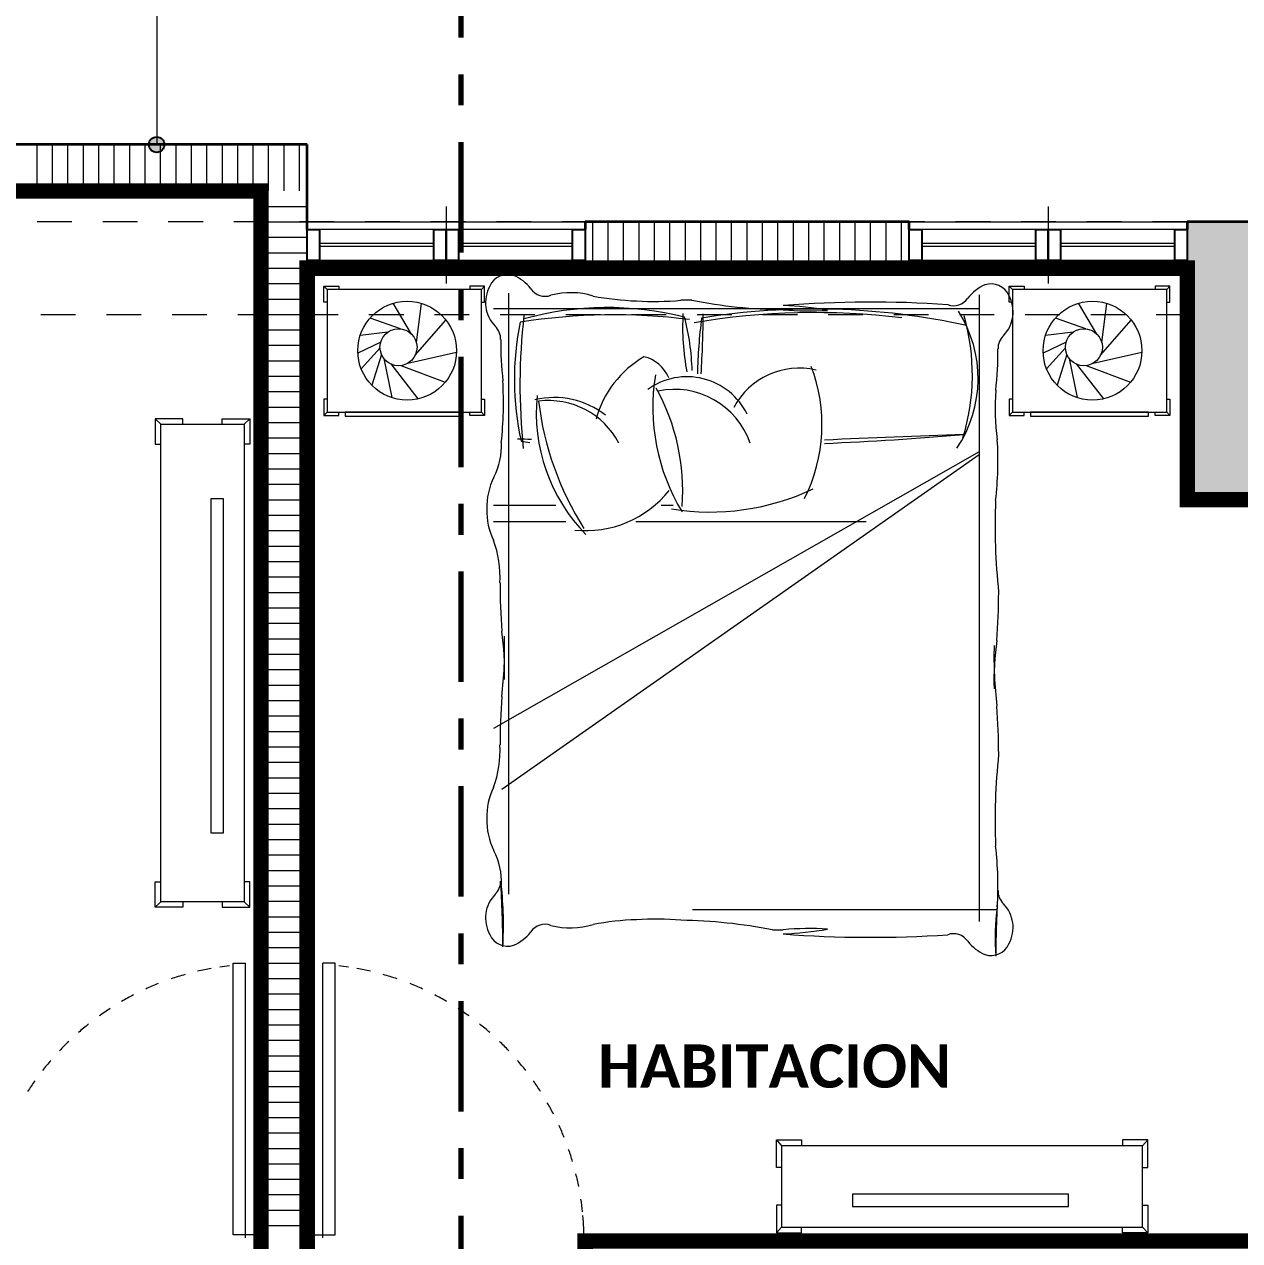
# Model space of a CAD drawing. Header units: metres. Extents: x -144 to 1000, y -717 to 29.
# Drawn here: x 562.195 to 566.131, y -551.669 to -547.731 of the extents above; entities that cross this region are included whole.
import ezdxf

# ---------------------------------------------------------------- set-up
doc = ezdxf.new("R2010")
doc.units = ezdxf.units.M
doc.linetypes.add('basculante modificado', pattern=[0.18, 0.1125, -0.0675])
doc.linetypes.add('Dash Dot 3_16_', pattern=[0.595313, 0.357187, -0.119063, 0, -0.119063])
doc.layers.get('0').update_dxf_attribs({"color": 1})
doc.layers.add('00-MEDICION', color=30, linetype='Continuous')
for name, color, linetype, lineweight in [('A-ANNO-DIMS', 1, 'Continuous', 9), ('A-DETL', 1, 'Continuous', 9), ('A-DETL-GENF', 1, 'Continuous', 9), ('A-DOOR', 1, 'Continuous', 9), ('A-GLAZ', 1, 'Continuous', 9), ('A-WALL', 4, 'Continuous', 9), ('G-ANNO-SYMB', 1, 'Continuous', 9), ('G-ANNO-TEXT', 2, 'Continuous', 9), ('I-FURN', 2, 'Continuous', 9), ('S-COLS', 7, 'Continuous', 9)]:
    doc.layers.add(name, color=color, linetype=linetype, lineweight=lineweight)
doc.layers.add('A-WALL-PATT', color=7, linetype='Continuous', lineweight=35, true_color=0x9c9c9c)
doc.styles.add('Calibri_B', font='calibrib.ttf', dxfattribs={"height": 0.165})

# ---------------------------------------------------------------- blocks, each defined once
blk = doc.blocks.new('O')
at = {"layer": 'S-COLS', "true_color": 0x5c5c5c}
h = blk.add_hatch(color=251, dxfattribs=at)
h.paths.add_polyline_path([(553.0027, -505.1188), (553.5027, -505.1188), (553.5027, -504.2188), (553.0027, -504.2188), (553.0027, -504.9427)])
h.paths.add_polyline_path([(570.8025, -505.1188), (571.3025, -505.1188), (571.3025, -504.2188), (570.8025, -504.2188), (570.8025, -504.9427)])
h.paths.add_polyline_path([(561.2027, -505.1187), (561.2027, -504.2187), (560.7027, -504.2187), (560.7027, -505.1187)])
h.paths.add_polyline_path([(557.3242, -497.4187), (558.9027, -497.4187), (558.9024, -496.9188), (557.2025, -496.9188), (557.2025, -494.7688), (558.9028, -494.7688), (558.9024, -494.2688), (556.9025, -494.2688), (556.9025, -497.4187), (557.0866, -497.4187)])
h.paths.add_polyline_path([(567.1118, -497.4187), (567.5028, -497.4187), (567.5028, -494.2687), (567.0028, -494.2687), (567.0028, -497.4187)])
h.paths.add_polyline_path([(570.9028, -497.4187), (571.3028, -497.4187), (571.3028, -496.7188), (570.9028, -496.7188), (570.9028, -497.3138)])
h.paths.add_polyline_path([(560.7027, -497.4187), (561.2027, -497.4187), (561.2027, -496.5187), (560.7027, -496.5187), (560.7027, -497.3138)])
h.paths.add_polyline_path([(553.5027, -497.4187), (553.5027, -496.7188), (553.0027, -496.7188), (553.0027, -497.4187), (553.2754, -497.4187)])
h.paths.add_polyline_path([(560.7028, -495.1688), (561.2028, -495.1688), (561.2028, -494.2688), (560.7028, -494.2688), (560.7028, -494.2981)])
h.paths.add_polyline_path([(553.5025, -494.9688), (553.5025, -494.2677), (553.0025, -494.2688), (553.0025, -494.9688), (553.2775, -494.9688)])
h.paths.add_polyline_path([(571.0784, -494.9688), (571.3028, -494.9688), (571.3028, -494.2677), (570.9028, -494.2677), (570.9028, -494.9688), (570.9839, -494.9688)])
h.paths.add_polyline_path([(560.7777, -486.2688), (561.2027, -486.2688), (561.2027, -485.3688), (560.7027, -485.3688), (560.7027, -486.2688)])
h.paths.add_polyline_path([(571.3027, -486.2688), (571.3027, -485.3688), (570.8027, -485.3688), (570.8027, -486.2688), (571.2277, -486.2688)])
h.paths.add_polyline_path([(553.2027, -485.6688), (554.1027, -485.6688), (554.1027, -485.1688), (553.2027, -485.1688), (553.2027, -485.5388)])
at = {"layer": 'A-DETL', "color": 7, "linetype": 'basculante modificado'}
for p, q in [((570.8027, -485.3688), (561.2027, -485.3688)), ((563.9026, -485.6688), (570.8027, -485.6688))]:
    blk.add_line(p, q, dxfattribs=at)
at = {"layer": 'A-DETL-GENF', "lineweight": 25}
for p, q in [((567.9523, -485.394), (567.9923, -485.394)), ((567.9523, -485.494), (567.9523, -485.394)), ((567.9923, -485.394), (567.9923, -485.494)), ((568.3623, -485.394), (568.4023, -485.394)), ((568.3623, -485.494), (568.3623, -485.394)), ((568.4023, -485.394), (568.4023, -485.494)), ((568.4023, -485.394), (568.4423, -485.394)), ((568.4023, -485.494), (568.4023, -485.394)), ((568.4423, -485.394), (568.4423, -485.494)), ((568.8123, -485.394), (568.8523, -485.394)), ((568.8123, -485.494), (568.8123, -485.394)), ((568.8523, -485.394), (568.8523, -485.494)), ((569.9027, -485.394), (569.9427, -485.394)), ((569.9027, -485.494), (569.9027, -485.394)), ((569.9427, -485.394), (569.9427, -485.494)), ((570.3127, -485.394), (570.3527, -485.394)), ((570.3127, -485.494), (570.3127, -485.394)), ((570.3527, -485.394), (570.3527, -485.494)), ((570.3527, -485.394), (570.3927, -485.394)), ((570.3527, -485.494), (570.3527, -485.394)), ((570.3927, -485.394), (570.3927, -485.494)), ((570.7627, -485.394), (570.8027, -485.394)), ((570.7627, -485.494), (570.7627, -485.394)), ((570.8027, -485.394), (570.8027, -485.494)), ((567.9923, -485.494), (567.9523, -485.494)), ((568.4023, -485.494), (568.3623, -485.494)), ((568.4423, -485.494), (568.4023, -485.494)), ((568.8523, -485.494), (568.8123, -485.494)), ((569.9427, -485.494), (569.9027, -485.494)), ((570.3527, -485.494), (570.3127, -485.494)), ((570.3927, -485.494), (570.3527, -485.494)), ((570.8027, -485.494), (570.7627, -485.494))]:
    blk.add_line(p, q, dxfattribs=at)
at = {"layer": 'A-DETL-GENF'}
for p, q in [((568.3623, -485.394), (567.9923, -485.394)), ((568.8123, -485.394), (568.4423, -485.394)), ((570.3127, -485.394), (569.9427, -485.394)), ((570.7627, -485.394), (570.3927, -485.394)), ((568.3623, -485.439), (567.9923, -485.439)), ((568.8123, -485.439), (568.4423, -485.439)), ((570.3127, -485.439), (569.9427, -485.439)), ((570.7627, -485.439), (570.3927, -485.439)), ((568.3623, -485.449), (567.9923, -485.449)), ((568.8123, -485.449), (568.4423, -485.449)), ((570.3127, -485.449), (569.9427, -485.449)), ((570.7627, -485.449), (570.3927, -485.449)), ((568.3623, -485.494), (567.9923, -485.494)), ((568.8123, -485.494), (568.4423, -485.494)), ((570.3127, -485.494), (569.9427, -485.494)), ((570.7627, -485.494), (570.3927, -485.494))]:
    blk.add_line(p, q, dxfattribs=at)
at = {"layer": 'A-DOOR', "lineweight": 15}
for p, q in [((567.7127, -487.7688), (567.7527, -487.7688)), ((567.7127, -488.6488), (567.7127, -487.7688)), ((567.7527, -488.6588), (567.7527, -487.7688)), ((568.043, -487.7688), (568.003, -487.7688)), ((568.003, -488.6588), (568.003, -487.7688)), ((568.043, -488.6488), (568.043, -487.7688)), ((567.7877, -488.6488), (567.7127, -488.6488)), ((567.7877, -488.6588), (567.7877, -488.6488)), ((567.8027, -488.6588), (567.7877, -488.6588)), ((567.953, -488.6588), (567.968, -488.6588)), ((567.968, -488.6488), (568.043, -488.6488)), ((567.968, -488.6588), (567.968, -488.6488))]:
    blk.add_line(p, q, dxfattribs=at)
at = {"layer": 'A-DOOR'}
for centre, start, end in [((567.8012, -488.6667), 100.2582, 103.1511), ((567.8012, -488.6667), 100.2582, 103.1511), ((567.8012, -488.6667), 96.4594, 98.45), ((567.9545, -488.6667), 81.55, 83.5406), ((567.9545, -488.6667), 76.8489, 79.7418), ((567.9545, -488.6667), 76.8489, 79.7418), ((567.8012, -488.6667), 111.7283, 114.5549), ((567.8012, -488.6667), 105.8316, 108.8857), ((567.9545, -488.6667), 71.1143, 74.1684), ((567.9545, -488.6667), 65.4451, 68.2717), ((567.8012, -488.6667), 117.366, 120.1622), ((567.9545, -488.6667), 59.8378, 62.634), ((567.8012, -488.6667), 122.9441, 125.7122), ((567.9545, -488.6667), 54.2878, 57.0559), ((567.8012, -488.6667), 128.4672, 131.2097), ((567.9545, -488.6667), 48.7903, 51.5328), ((567.8012, -488.6667), 133.9406, 136.6605), ((567.9545, -488.6667), 43.3395, 46.0594), ((567.8012, -488.6667), 139.3702, 142.0705), ((567.9545, -488.6667), 37.9295, 40.6298), ((567.8012, -488.6667), 144.7622, 147.4462), ((567.9545, -488.6667), 32.5538, 35.2378), ((567.9545, -488.6667), 27.2056, 29.8767), ((567.9545, -488.6667), 21.8777, 24.5395), ((567.9545, -488.6667), 16.5629, 19.2191), ((567.9545, -488.6667), 11.2538, 13.9081), ((567.9545, -488.6667), 5.9429, 8.5991), ((567.9545, -488.6667), 0, 5.1398)]:
    blk.add_arc(centre, 0.8947, start, end, dxfattribs=at)
at = {"layer": 'A-GLAZ'}
for p, q in [((568.4023, -485.319), (568.4023, -485.569)), ((570.3527, -485.319), (570.3527, -485.569)), ((567.9523, -485.494), (567.9523, -485.394)), ((568.4023, -485.394), (567.9523, -485.394)), ((568.4023, -485.494), (568.4023, -485.394)), ((568.4023, -485.494), (568.4023, -485.394)), ((568.8523, -485.394), (568.4023, -485.394)), ((568.8523, -485.494), (568.8523, -485.394)), ((569.9027, -485.494), (569.9027, -485.394)), ((570.3527, -485.394), (569.9027, -485.394)), ((570.3527, -485.494), (570.3527, -485.394)), ((570.3527, -485.494), (570.3527, -485.394)), ((570.8027, -485.394), (570.3527, -485.394)), ((570.8027, -485.494), (570.8027, -485.394)), ((567.9523, -485.494), (568.4023, -485.494)), ((568.4023, -485.494), (568.8523, -485.494)), ((569.9027, -485.494), (570.3527, -485.494)), ((570.3527, -485.494), (570.8027, -485.494))]:
    blk.add_line(p, q, dxfattribs=at)
at = {"layer": 'A-WALL', "lineweight": 35}
for p, q in [((567.9527, -485.119), (566.8027, -485.119)), ((567.9527, -485.369), (567.9527, -485.119)), ((566.8027, -485.269), (567.8027, -485.269)), ((567.8027, -485.269), (567.8027, -488.8188)), ((567.9523, -485.394), (567.9523, -485.369)), ((567.9523, -485.369), (567.9527, -485.369)), ((569.9027, -485.369), (568.8523, -485.369)), ((568.8523, -485.369), (568.8523, -485.394)), ((569.9027, -485.394), (569.9027, -485.369)), ((567.9523, -485.519), (567.9523, -485.494)), ((568.8523, -485.494), (568.8523, -485.519)), ((569.9027, -485.519), (569.9027, -485.494)), ((567.9527, -485.519), (567.9523, -485.519)), ((567.9527, -488.6688), (567.9527, -485.519)), ((568.8523, -485.519), (569.9027, -485.519))]:
    blk.add_line(p, q, dxfattribs=at)
at = {"layer": 'A-WALL'}
for p, q in [((567.9527, -485.369), (568.8523, -485.369)), ((569.9027, -485.369), (570.8027, -485.369)), ((568.8523, -485.519), (567.9527, -485.519)), ((570.8027, -485.519), (569.9027, -485.519))]:
    blk.add_line(p, q, dxfattribs=at)
at = {"layer": 'A-WALL-PATT', "color": 8, "lineweight": 5, "true_color": 0x727272}
for p, q in [((567.0777, -485.269), (567.0777, -485.119)), ((567.1277, -485.269), (567.1277, -485.119)), ((567.1777, -485.269), (567.1777, -485.119)), ((567.2277, -485.269), (567.2277, -485.119)), ((567.2777, -485.269), (567.2777, -485.119)), ((567.3277, -485.269), (567.3277, -485.119)), ((567.3777, -485.269), (567.3777, -485.119)), ((567.4277, -485.269), (567.4277, -485.119)), ((567.4777, -485.269), (567.4777, -485.119)), ((567.5277, -485.269), (567.5277, -485.119)), ((567.5777, -485.269), (567.5777, -485.119)), ((567.6277, -485.269), (567.6277, -485.119)), ((567.6777, -485.269), (567.6777, -485.119)), ((567.7277, -485.269), (567.7277, -485.119)), ((567.7777, -485.269), (567.7777, -485.119)), ((567.8277, -485.269), (567.8277, -485.119)), ((567.8777, -485.269), (567.8777, -485.119)), ((567.9277, -485.269), (567.9277, -485.119)), ((567.8027, -485.3188), (567.9523, -485.3188)), ((567.8027, -485.3688), (567.9523, -485.3688)), ((568.8773, -485.519), (568.8773, -485.369)), ((568.9273, -485.519), (568.9273, -485.369)), ((568.9773, -485.519), (568.9773, -485.369)), ((569.0273, -485.519), (569.0273, -485.369)), ((569.0773, -485.519), (569.0773, -485.369)), ((569.1273, -485.519), (569.1273, -485.369)), ((569.1773, -485.519), (569.1773, -485.369)), ((569.2273, -485.519), (569.2273, -485.369)), ((569.2773, -485.519), (569.2773, -485.369)), ((569.3273, -485.519), (569.3273, -485.369)), ((569.3773, -485.519), (569.3773, -485.369)), ((569.4273, -485.519), (569.4273, -485.369)), ((569.4773, -485.519), (569.4773, -485.369)), ((569.5273, -485.519), (569.5273, -485.369)), ((569.5773, -485.519), (569.5773, -485.369)), ((569.6273, -485.519), (569.6273, -485.369)), ((569.6773, -485.519), (569.6773, -485.369)), ((569.7273, -485.519), (569.7273, -485.369)), ((569.7773, -485.519), (569.7773, -485.369)), ((569.8273, -485.519), (569.8273, -485.369)), ((569.8773, -485.519), (569.8773, -485.369)), ((567.8027, -485.4188), (567.9523, -485.4188)), ((567.8027, -485.4688), (567.9523, -485.4688)), ((567.8027, -485.5188), (567.9523, -485.5188)), ((567.8027, -485.5688), (567.9523, -485.5688)), ((567.8027, -485.6188), (567.9523, -485.6188)), ((567.8027, -485.6688), (567.9524, -485.6688)), ((567.8027, -485.7188), (567.9524, -485.7188)), ((567.8027, -485.7688), (567.9524, -485.7688)), ((567.8027, -485.8188), (567.9524, -485.8188)), ((567.8027, -485.8688), (567.9524, -485.8688)), ((567.8027, -485.9188), (567.9524, -485.9188)), ((567.8027, -485.9688), (567.9524, -485.9688)), ((567.8027, -486.0188), (567.9524, -486.0188)), ((567.8027, -486.0688), (567.9524, -486.0688)), ((567.8027, -486.1188), (567.9524, -486.1188)), ((567.8027, -486.1688), (567.9524, -486.1688)), ((567.8027, -486.2188), (567.9524, -486.2188)), ((567.8027, -486.2688), (567.9524, -486.2688)), ((567.8027, -486.3188), (567.9524, -486.3188)), ((567.8027, -486.3688), (567.9524, -486.3688)), ((567.8027, -486.4188), (567.9525, -486.4188)), ((567.8027, -486.4688), (567.9525, -486.4688)), ((567.8027, -486.5188), (567.9525, -486.5188)), ((567.8027, -486.5688), (567.9525, -486.5688)), ((567.8027, -486.6188), (567.9525, -486.6188)), ((567.8027, -486.6688), (567.9525, -486.6688)), ((567.8027, -486.7188), (567.9525, -486.7188)), ((567.8027, -486.7688), (567.9525, -486.7688)), ((567.8027, -486.8188), (567.9525, -486.8188)), ((567.8027, -486.8688), (567.9525, -486.8688)), ((567.8027, -486.9188), (567.9525, -486.9188)), ((567.8027, -486.9688), (567.9525, -486.9688)), ((567.8027, -487.0188), (567.9525, -487.0188)), ((567.8027, -487.0688), (567.9525, -487.0688)), ((567.8027, -487.1188), (567.9525, -487.1188)), ((567.8027, -487.1688), (567.9525, -487.1688)), ((567.8027, -487.2188), (567.9526, -487.2188)), ((567.8027, -487.2688), (567.9526, -487.2688)), ((567.8027, -487.3188), (567.9526, -487.3188)), ((567.8027, -487.3688), (567.9526, -487.3688)), ((567.8027, -487.4188), (567.9526, -487.4188)), ((567.8027, -487.4688), (567.9526, -487.4688)), ((567.8027, -487.5188), (567.9526, -487.5188)), ((567.8027, -487.5688), (567.9526, -487.5688)), ((567.8027, -487.6188), (567.9526, -487.6188)), ((567.8027, -487.6688), (567.9526, -487.6688)), ((567.8027, -487.7188), (567.9526, -487.7188)), ((567.8027, -487.7688), (567.9526, -487.7688)), ((567.8027, -487.8188), (567.9526, -487.8188)), ((567.8027, -487.8688), (567.9526, -487.8688)), ((567.8027, -487.9188), (567.9526, -487.9188)), ((567.8027, -487.9688), (567.9527, -487.9688)), ((567.8027, -488.0188), (567.9527, -488.0188)), ((567.8027, -488.0688), (567.9527, -488.0688)), ((567.8027, -488.1188), (567.9527, -488.1188)), ((567.8027, -488.1688), (567.9527, -488.1688)), ((567.8027, -488.2188), (567.9527, -488.2188)), ((567.8027, -488.2688), (567.9527, -488.2688)), ((567.8027, -488.3188), (567.9527, -488.3188)), ((567.8027, -488.3688), (567.9527, -488.3688)), ((567.8027, -488.4188), (567.9527, -488.4188)), ((567.8027, -488.4688), (567.9527, -488.4688)), ((567.8027, -488.5188), (567.9527, -488.5188)), ((567.8027, -488.5688), (567.9527, -488.5688)), ((567.8027, -488.6188), (567.9527, -488.6188))]:
    blk.add_line(p, q, dxfattribs=at)
at = {"layer": 'G-ANNO-SYMB', "linetype": 'Dash Dot 3_16_', "lineweight": 70}
blk.add_line((568.4505, -480.9387), (568.4505, -490.8093), dxfattribs=at)
at = {"layer": 'I-FURN'}
for p, q in [((568.0068, -485.5769), (568.0168, -485.5878)), ((568.0068, -485.5769), (568.0545, -485.5769)), ((568.0068, -485.6293), (568.0068, -485.5769)), ((568.0168, -485.5878), (568.0168, -485.985)), ((568.5168, -485.5878), (568.0168, -485.5878)), ((568.0545, -485.5769), (568.0545, -485.5878)), ((568.4791, -485.5769), (568.4791, -485.5878)), ((568.5267, -485.5769), (568.4791, -485.5769)), ((568.5267, -485.5769), (568.5168, -485.5878)), ((568.5168, -485.985), (568.5168, -485.5878)), ((568.5267, -485.6293), (568.5267, -485.5769)), ((570.2266, -485.5769), (570.2365, -485.5878)), ((570.2266, -485.5769), (570.2742, -485.5769)), ((570.2266, -485.6293), (570.2266, -485.5769)), ((570.2365, -485.5878), (570.2365, -485.985)), ((570.7365, -485.5878), (570.2365, -485.5878)), ((570.2742, -485.5769), (570.2742, -485.5878)), ((570.6988, -485.5769), (570.6988, -485.5878)), ((570.7464, -485.5769), (570.6988, -485.5769)), ((570.7464, -485.5769), (570.7365, -485.5878)), ((570.7365, -485.985), (570.7365, -485.5878)), ((570.7464, -485.6293), (570.7464, -485.5769)), ((568.0168, -485.6293), (568.0068, -485.6293)), ((568.2904, -485.7322), (568.2314, -485.6327)), ((568.3064, -485.7598), (568.3232, -485.6332)), ((568.5168, -485.6293), (568.5267, -485.6293)), ((568.6043, -485.5999), (568.6043, -487.5459)), ((570.1293, -485.6049), (570.1293, -487.6347)), ((570.2365, -485.6293), (570.2266, -485.6293)), ((570.5101, -485.7322), (570.4511, -485.6327)), ((570.5261, -485.7598), (570.5429, -485.6332)), ((570.7365, -485.6293), (570.7464, -485.6293)), ((569.2004, -485.6511), (568.5555, -485.6511)), ((570.1293, -485.6511), (568.6845, -485.6511)), ((568.255, -485.7154), (568.1561, -485.6807)), ((568.3026, -485.8007), (568.4019, -485.6871)), ((570.4748, -485.7154), (570.3758, -485.6807)), ((570.5223, -485.8007), (570.6216, -485.6871)), ((568.2136, -485.7261), (568.1242, -485.7366)), ((570.4334, -485.7261), (570.3439, -485.7366)), ((568.1907, -485.7582), (568.1165, -485.7937)), ((568.1884, -485.7772), (568.1272, -485.8449)), ((568.2787, -485.8268), (568.4364, -485.7913)), ((570.4105, -485.7582), (570.3362, -485.7937)), ((570.4081, -485.7772), (570.3469, -485.8449)), ((570.4984, -485.8268), (570.6561, -485.7913)), ((568.1931, -485.7984), (568.1619, -485.8981)), ((568.2009, -485.8118), (568.2263, -485.9382)), ((568.2237, -485.8286), (568.3114, -485.9424)), ((570.4128, -485.7984), (570.3817, -485.8981)), ((570.4206, -485.8118), (570.446, -485.9382)), ((570.4434, -485.8286), (570.5311, -485.9424)), ((568.2557, -485.8346), (568.3996, -485.8883)), ((570.4755, -485.8346), (570.6193, -485.8883)), ((568.0068, -485.9435), (568.0068, -485.9959)), ((568.0168, -485.9435), (568.0068, -485.9435)), ((568.5168, -485.9435), (568.5267, -485.9435)), ((568.5267, -485.9435), (568.5267, -485.9959)), ((570.2266, -485.9435), (570.2266, -485.9959)), ((570.2365, -485.9435), (570.2266, -485.9435)), ((570.7365, -485.9435), (570.7464, -485.9435)), ((570.7464, -485.9435), (570.7464, -485.9959)), ((568.0068, -485.9959), (568.0168, -485.985)), ((568.0168, -485.985), (568.5168, -485.985)), ((568.0545, -485.9959), (568.0545, -485.985)), ((568.4579, -485.985), (568.0757, -485.985)), ((568.0757, -485.985), (568.0757, -485.9977)), ((568.4579, -485.9977), (568.4579, -485.985)), ((568.4791, -485.9959), (568.4791, -485.985)), ((568.5267, -485.9959), (568.5168, -485.985)), ((570.2266, -485.9959), (570.2365, -485.985)), ((570.2365, -485.985), (570.7365, -485.985)), ((570.2742, -485.9959), (570.2742, -485.985)), ((570.6776, -485.985), (570.2954, -485.985)), ((570.2954, -485.985), (570.2954, -485.9977)), ((570.6776, -485.9977), (570.6776, -485.985)), ((570.6988, -485.9959), (570.6988, -485.985)), ((570.7365, -485.985), (570.7464, -485.9959)), ((567.4603, -486.0069), (567.4603, -486.0883)), ((567.5499, -486.0069), (567.4603, -486.0069)), ((567.4603, -486.0069), (567.479, -486.0239)), ((567.479, -486.0239), (567.7481, -486.0239)), ((567.479, -487.5706), (567.479, -486.0239)), ((567.5499, -486.0239), (567.5499, -486.0069)), ((567.6772, -486.0069), (567.7668, -486.0069)), ((567.6772, -486.0239), (567.6772, -486.0069)), ((567.7668, -486.0069), (567.7481, -486.0239)), ((567.7481, -486.0239), (567.7481, -487.5706)), ((567.7668, -486.0069), (567.7668, -486.0883)), ((568.0068, -485.9959), (568.0545, -485.9959)), ((568.0757, -485.9977), (568.4579, -485.9977)), ((568.5267, -485.9959), (568.4791, -485.9959)), ((570.2266, -485.9959), (570.2742, -485.9959)), ((570.2954, -485.9977), (570.6776, -485.9977)), ((570.7464, -485.9959), (570.6988, -485.9959)), ((567.4603, -486.0883), (567.479, -486.0883)), ((567.7668, -486.0883), (567.7481, -486.0883)), ((570.1293, -486.1135), (568.5555, -487.0099)), ((570.1293, -486.1235), (568.5824, -487.2069)), ((567.6417, -486.2647), (567.6809, -486.2647)), ((567.6417, -487.3488), (567.6417, -486.2647)), ((567.6809, -486.2647), (567.6809, -487.3488)), ((568.7582, -486.287), (568.5555, -486.287)), ((569.1374, -486.287), (569.0988, -486.287)), ((568.7898, -486.34), (568.5555, -486.34)), ((569.7629, -486.34), (569.0166, -486.34)), ((567.6809, -487.3488), (567.6417, -487.3488)), ((567.4603, -487.5062), (567.479, -487.5062)), ((567.4603, -487.5876), (567.4603, -487.5062)), ((567.7668, -487.5062), (567.7481, -487.5062)), ((567.7668, -487.5876), (567.7668, -487.5062)), ((567.4603, -487.5876), (567.479, -487.5706)), ((567.5499, -487.5876), (567.4603, -487.5876)), ((567.7481, -487.5706), (567.479, -487.5706)), ((567.5499, -487.5706), (567.5499, -487.5876)), ((567.6772, -487.5706), (567.6772, -487.5876)), ((567.6772, -487.5876), (567.7668, -487.5876)), ((567.7668, -487.5876), (567.7481, -487.5706)), ((570.1844, -487.5965), (569.2004, -487.5965)), ((569.4721, -488.3417), (569.5536, -488.3417)), ((569.4721, -488.4313), (569.4721, -488.3417)), ((569.4721, -488.3417), (569.4891, -488.3604)), ((569.5536, -488.3417), (569.5536, -488.3604)), ((570.5935, -488.3417), (570.5935, -488.3604)), ((570.675, -488.3417), (570.5935, -488.3417)), ((570.675, -488.3417), (570.658, -488.3604)), ((570.675, -488.4313), (570.675, -488.3417)), ((569.4891, -488.3604), (569.4891, -488.6241)), ((570.658, -488.3604), (569.4891, -488.3604)), ((570.658, -488.6241), (570.658, -488.3604)), ((569.4891, -488.4313), (569.4721, -488.4313)), ((570.658, -488.4313), (570.675, -488.4313)), ((569.7191, -488.5177), (569.7191, -488.5569)), ((570.418, -488.5177), (569.7191, -488.5177)), ((570.418, -488.5569), (570.418, -488.5177)), ((569.4721, -488.5532), (569.4721, -488.6428)), ((569.4891, -488.5532), (569.4721, -488.5532)), ((569.7191, -488.5569), (570.418, -488.5569)), ((570.658, -488.5532), (570.675, -488.5532)), ((570.675, -488.5532), (570.675, -488.6428)), ((569.4721, -488.6428), (569.4891, -488.6241)), ((569.4891, -488.6241), (570.658, -488.6241)), ((569.5536, -488.6428), (569.5536, -488.6241)), ((570.5935, -488.6428), (570.5935, -488.6241)), ((570.675, -488.6428), (570.658, -488.6241)), ((569.4721, -488.6428), (569.5536, -488.6428)), ((570.675, -488.6428), (570.5935, -488.6428))]:
    blk.add_line(p, q, dxfattribs=at)
for centre, radius in [((568.2763, -485.7862), 0.16), ((570.496, -485.7862), 0.16), ((568.2483, -485.775), 0.06), ((570.468, -485.775), 0.06)]:
    blk.add_circle(centre, radius, dxfattribs=at)
for centre, radius, start, end in [((568.6023, -485.6038), 0.0644, 72.9418, 155.3448), ((568.5632, -485.6744), 0.1443, 38.044, 66.2939), ((568.6407, -485.6301), 0.1105, 151.2787, 224.2159), ((568.7231, -485.5541), 0.0559, 214.1356, 289.7689), ((570.2058, -485.7049), 0.1443, 113.7061, 141.956), ((570.1667, -485.6343), 0.0644, 24.6552, 107.0582), ((568.8058, -485.8445), 0.2462, 72.8192, 105.0013), ((569.0568, -484.6527), 0.9731, 259.4443, 267.7924), ((569.0773, -484.6526), 0.9742, 266.5835, 275.0474), ((569.1885, -486.4704), 0.8477, 89.3603, 91.7242), ((569.5188, -483.9759), 1.6778, 258.9775, 269.1523), ((569.7785, -489.3118), 3.683, 86.1316, 94.4267), ((570.0459, -485.5845), 0.0559, 250.2311, 325.8644), ((570.1283, -485.6605), 0.1105, 315.7841, 28.7213), ((570.6371, -485.8972), 1.9954, 173.5293, 185.9065), ((568.9466, -487.628), 1.9579, 82.8391, 98.9331), ((568.9253, -486.6592), 1.0127, 75.7546, 105.5344), ((569.9464, -485.7086), 0.778, 176.877, 190.8333), ((569.5954, -487.9836), 2.3207, 82.9859, 99.6715), ((566.1965, -485.6607), 3.0385, 356.2238, 359.8937), ((569.5956, -487.9484), 2.2972, 77.6192, 99.1562), ((569.4559, -486.6547), 1.0156, 79.6685, 87.8399), ((569.58, -484.6831), 0.9742, 264.9426, 273.4165), ((569.72, -485.8765), 0.4055, 326.1664, 32.49), ((569.4165, -485.8649), 0.6905, 342.8591, 16.0737), ((568.5219, -485.7485), 0.0572, 358.5556, 46.2435), ((569.5333, -485.879), 0.9098, 168.2565, 192.6825), ((568.432, -485.8719), 0.7676, 1.6124, 14.6566), ((570.7864, -485.8868), 1.57, 172.4467, 179.0553), ((569.8468, -485.7509), 1.2676, 179.9592, 186.0322), ((570.2471, -485.779), 0.0572, 133.7565, 181.4444), ((568.9222, -485.7813), 1.2676, 353.9678, 0.0408), ((569.213, -486.0969), 0.3369, 120.2878, 164.5982), ((569.0194, -485.9155), 0.1121, 21.6793, 77.8243), ((569.1827, -486.0876), 0.2171, 26.1579, 125.8329), ((569.7236, -485.969), 0.6518, 170.8023, 211.3458), ((569.5451, -486.0809), 0.2382, 76.5097, 152.2958), ((569.0849, -486.026), 0.5349, 333.4974, 20.6974), ((567.3779, -485.9548), 1.2103, 353.88, 3.3505), ((568.481, -486.2404), 0.6879, 355.8503, 28.9544), ((569.1424, -486.1704), 0.2591, 19.1658, 101.9587), ((568.7534, -486.2065), 0.2687, 51.9188, 103.6704), ((569.2561, -485.9879), 0.5616, 174.187, 224.4731), ((568.7332, -486.2072), 0.2596, 27.9999, 96.8874), ((569.6693, -485.8364), 0.9739, 186.6646, 212.6196), ((570.9562, -485.9711), 0.7754, 175.8141, 187.6479), ((572.4263, -550.4134), 64.3987, 92.088342, 92.490604), ((569.1571, -475.0395), 11.0568, 272.44004, 274.78531), ((568.3633, -486.0947), 0.2183, 332.5424, 2.8438), ((568.6194, -488.1271), 2.0543, 88.35, 89.6152), ((568.9372, -484.4814), 1.6237, 259.6594, 260.6708), ((569.0982, -486.142), 1.0916, 353.2091, 3.5535), ((568.7536, -486.2918), 0.219, 153.8724, 182.0368), ((568.8535, -486.0208), 0.3482, 264.3187, 321.2722), ((569.2566, -485.5228), 0.7857, 260.9394, 295.2191), ((568.7349, -486.3088), 0.2003, 177.3508, 206.953), ((572.1623, -486.3541), 1.9819, 177.5987, 186.2011), ((568.2067, -486.5227), 0.3706, 357.672, 19.3936), ((570.9508, -486.5273), 2.3738, 180.2505, 184.0312), ((567.8183, -486.5578), 2.3738, 355.9688, 359.7495), ((567.7144, -486.8213), 0.8777, 358.077, 8.3227), ((567.2262, -486.7475), 1.3659, 353.3302, 1.5425), ((571.0546, -486.8517), 0.8777, 171.6773, 181.923), ((571.5428, -486.7779), 1.3659, 178.4575, 186.6698), ((570.9508, -487.073), 2.3738, 175.9688, 179.7495), ((567.8183, -487.1035), 2.3738, 0.2505, 4.0312), ((568.2067, -487.0777), 0.3706, 340.6064, 2.328), ((572.1623, -487.3072), 1.9819, 173.7989, 182.4013), ((568.7349, -487.2916), 0.2003, 153.047, 182.6492), ((568.7536, -487.3086), 0.219, 177.9632, 206.1276), ((568.3633, -487.5057), 0.2183, 357.1562, 27.4576), ((569.0982, -487.5193), 1.0916, 356.4465, 6.7909), ((568.5219, -487.505), 0.0572, 313.7565, 1.4444), ((565.4029, -487.7148), 3.1832, 359.9735, 3.8056), ((567.3779, -487.6456), 1.2103, 356.6495, 6.12), ((568.6407, -487.6234), 0.1105, 135.7841, 208.7213), ((573.3661, -487.7453), 3.1832, 176.1944, 180.0265), ((570.2471, -487.5354), 0.0572, 178.5556, 226.2435), ((570.9562, -487.6901), 0.7754, 172.3521, 184.1859), ((570.1283, -487.6538), 0.1105, 331.2787, 44.2159), ((568.7231, -487.6994), 0.0559, 70.2311, 145.8644), ((568.8058, -487.409), 0.2462, 254.9987, 287.1808), ((569.0568, -488.6008), 0.9731, 92.2076, 100.5557), ((569.0773, -488.6009), 0.9742, 84.9526, 93.4165), ((569.1386, -489.3081), 1.6778, 78.9775, 89.1654), ((568.6023, -487.6497), 0.0644, 204.6552, 287.0582), ((568.5632, -487.5791), 0.1443, 293.7061, 321.956), ((569.4688, -486.8136), 0.8477, 269.3603, 271.7242), ((569.4559, -486.6597), 1.0156, 272.1601, 280.3315), ((569.7785, -484.0026), 3.683, 265.5733, 273.8684), ((569.58, -488.6313), 0.9742, 86.5835, 95.0474), ((570.0459, -487.7298), 0.0559, 34.1356, 109.7689), ((570.2058, -487.6095), 0.1443, 218.044, 246.2939), ((570.1667, -487.6801), 0.0644, 252.9418, 335.3448)]:
    blk.add_arc(centre, radius, start, end, dxfattribs=at)
at = {"layer": 'S-COLS', "lineweight": 35}
for p, q in [((571.3027, -485.3688), (570.8027, -485.3688)), ((570.8027, -485.3688), (570.8027, -485.394)), ((570.8027, -485.494), (570.8027, -486.2688)), ((570.8027, -486.2688), (571.3027, -486.2688))]:
    blk.add_line(p, q, dxfattribs=at)
at = {"layer": 'G-ANNO-TEXT', "style": 'Calibri_B'}
blk.add_text('HABITACION', height=0.14, dxfattribs=at).set_placement((568.8943, -488.1724))
blk = doc.blocks.new('OOOO')
at = {"layer": 'A-ANNO-DIMS', "lineweight": 25, "true_color": 0x0000ff}
h = blk.add_hatch(color=5, dxfattribs=at)
edge = h.paths.add_edge_path()
edge.add_arc((610.7484, -491.5748), 0.025, 0, 360)
at = {"layer": 'A-ANNO-DIMS', "color": 5, "true_color": 0x0000ff}
for p, q in [((610.7484, -488.6487), (610.7484, -491.5748)), ((610.7484, -491.5748), (610.5084, -491.5748)), ((610.7484, -491.5748), (610.9884, -491.5748)), ((614.4115, -491.8246), (614.1715, -491.8246))]:
    blk.add_line(p, q, dxfattribs=at)
at = {"layer": 'A-ANNO-DIMS', "color": 5, "lineweight": 25, "true_color": 0x0000ff}
blk.add_circle((610.7484, -491.5748), 0.025, dxfattribs=at)
at = {"layer": 'A-DETL-GENF', "lineweight": 25}
blk.add_line((614.046, -491.8498), (614.086, -491.8498), dxfattribs=at)
at = {"layer": 'S-COLS', "lineweight": 35}
for p, q in [((614.586, -491.8246), (614.086, -491.8246)), ((614.086, -491.8246), (614.086, -491.8498))]:
    blk.add_line(p, q, dxfattribs=at)

msp = doc.modelspace()

# ---------------------------------------------------------------- linework, layer by layer
at = {"layer": '00-MEDICION', "const_width": 0.05}
for points in [[(566.3114, -549.27), (565.9614, -549.27), (565.9614, -548.5202), (563.1109, -548.5202), (563.1109, -551.82), (562.9614, -551.82), (562.9614, -548.2702), (558.9614, -548.2702)], [(567.0112, -551.8201), (564.6117, -551.8201), (564.6114, -554.12), (565.3114, -554.12), (565.3114, -554.27), (563.0111, -554.27), (563.0111, -554.07), (563.1111, -554.07), (563.1111, -554.12), (564.4614, -554.12), (564.4614, -553.1201), (563.1111, -553.1201), (563.1111, -553.17), (563.0111, -553.17), (563.0111, -552.97), (564.4614, -552.97), (564.4614, -551.8201), (564.0116, -551.82), (564.0116, -551.67), (567.0112, -551.67)]]:
    msp.add_lwpolyline(points, dxfattribs=at)

# ---------------------------------------------------------------- block references
at = {"color": 3}
for name, p in [('O', (-4.8414, -63.0012)), ('OOOO', (-48.1246, -56.5454))]:
    msp.add_blockref(name, p, dxfattribs=at)

doc.saveas('drawing.dxf')
